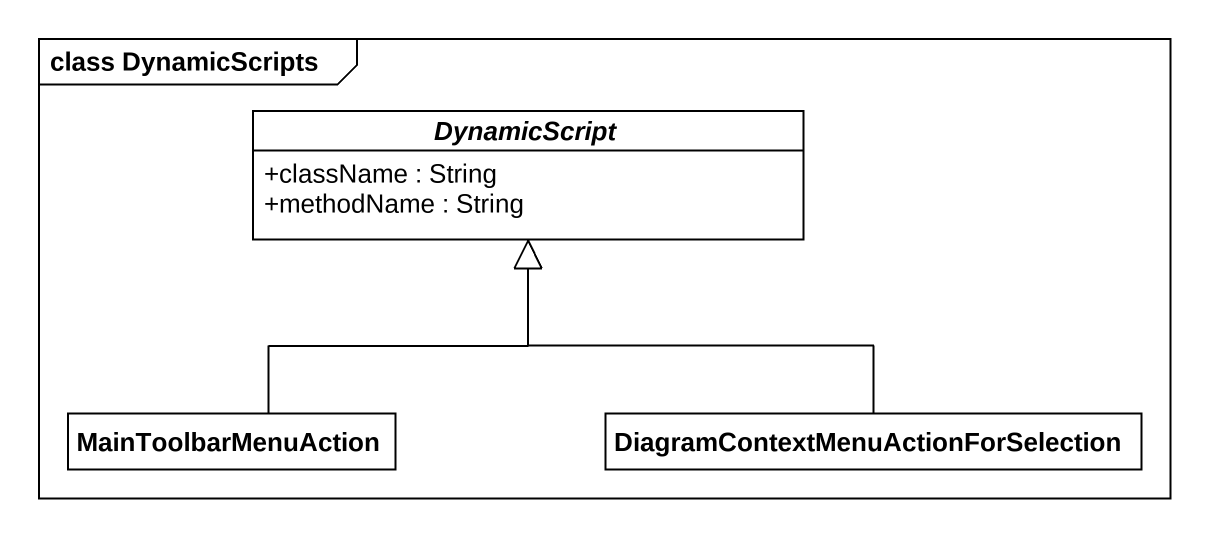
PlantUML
@startuml
mainframe class DynamicScripts
hide circle
hide empty members
skinparam classAttributeIconSize 0
abstract class DynamicScript {
  +className : String
  +methodName : String
}
class MainToolbarMenuAction
class "DiagramContextMenuActionForSelection" as DiagramContextMenuActionForS
MainToolbarMenuAction -up-|> DynamicScript
DiagramContextMenuActionForS -up-|> DynamicScript
@enduml
